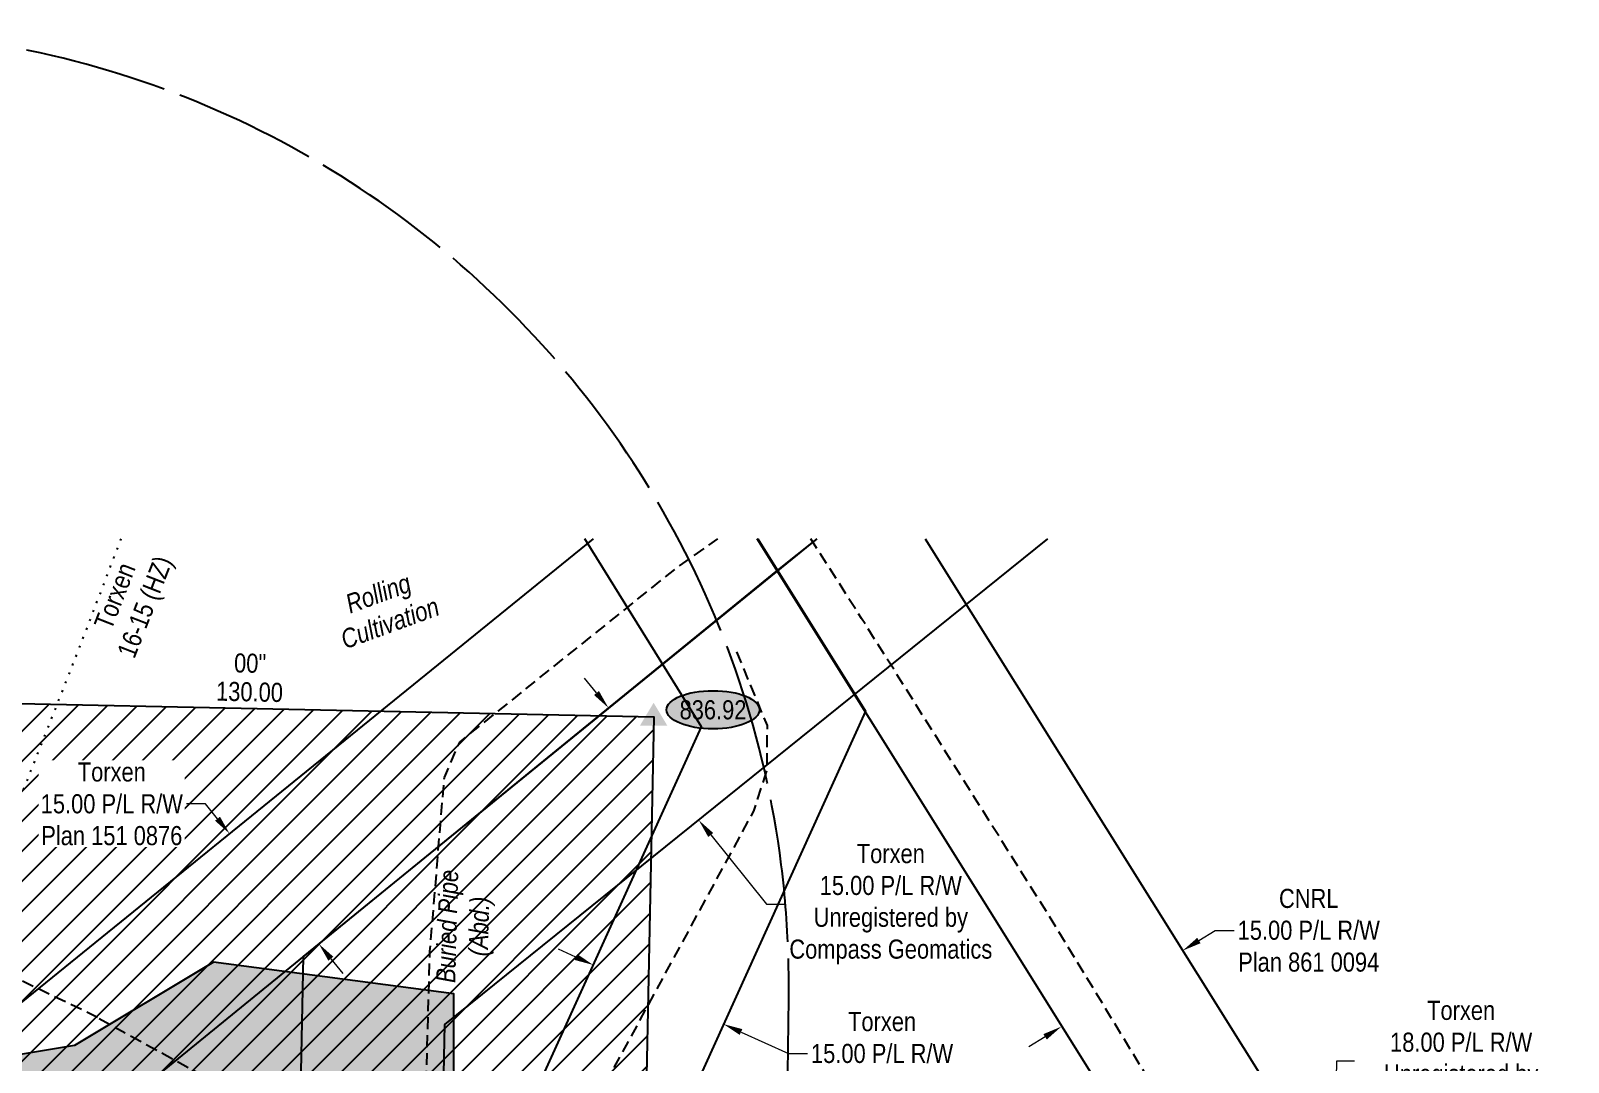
# Model space of a CAD drawing. Extents: x 396534 to 402867, y 5681657 to 5687495.
# Drawn here: x 401006 to 401811, y 5685090 to 5685630 of the extents above; entities that cross this region are included whole.
import ezdxf
from ezdxf.enums import TextEntityAlignment as Align

# ---------------------------------------------------------------- set-up
doc = ezdxf.new("R2010")
doc.units = 0
doc.header["$LTSCALE"] = 5
doc.header["$PDSIZE"] = 0.5
for name, pattern in [('foc-BUFFER', [16.75, 15, -1.75]), ('foc-DOT', [1, 0.2, -0.8]), ('UG_PIPE', [1.875, 1.25, -0.625])]:
    doc.linetypes.add(name, pattern=pattern)
doc.layers.get('Defpoints').update_dxf_attribs({"color": 9})
for name, color, linetype in [('ABADATA-DRILL', 8, 'foc-DOT'), ('AS-PIPE-UG', 44, 'UG_PIPE'), ('AS-ROADS', 254, 'Continuous'), ('AUX-BUFFER', 7, 'foc-BUFFER'), ('C-RW', 13, 'Continuous'), ('F-RW', 190, 'Continuous'), ('L-BD1', 253, 'Continuous'), ('L-MON', 1, 'Continuous'), ('P-ELEVATION', 7, 'Continuous'), ('P-PROPOSED', 10, 'Continuous'), ('P-PROPOSED-EXISTING-H', 59, 'Continuous')]:
    doc.layers.add(name, color=color, linetype=linetype)
for name, color, linetype, lineweight in [('AS-GENERAL', 48, 'Continuous', 18), ('C-RW-T', 13, 'Continuous', 9), ('F-RW-T', 190, 'Continuous', 9)]:
    doc.layers.add(name, color=color, linetype=linetype, lineweight=lineweight)
doc.styles.add('80', font='ARIALN.TTF', dxfattribs={"height": 10})
doc.styles.add('80CG', font='ARIALN.TTF', dxfattribs={"height": 10})
doc.styles.add('80L', font='ARIALN.TTF', dxfattribs={"height": 10})
doc.styles.add('80LS', font='ARIALNI.TTF', dxfattribs={"height": 10})
doc.dimstyles.new('Compass 5 000', dxfattribs={"dimscale": 5, "dimtxt": 9, "dimasz": 2, "dimexe": 0.2, "dimexo": 0.0625, "dimgap": 0.5, "dimtad": 0, "dimtih": 1, "dimtoh": 1, "dimzin": 0, "dimdsep": 46, "dimtxsty": '80CG', "dimcen": 0.1, "dimse1": 1, "dimse2": 1, "dimclrd": 256, "dimclrt": 256, "dimaunit": 1, "dimadec": 4, "dimazin": 0, "dimtfac": 0.06, "dimtofl": 0, "dimtmove": 0, "dimatfit": 1, "dimfxl": 0.2, "dimtolj": 1, "dimtzin": 0, "dimlwd": -1, "dimarcsym": 0})

# ---------------------------------------------------------------- blocks, each defined once
blk = doc.blocks.new('*D469')
at = {"layer": 'C-RW-T', "transparency": 16777216}
for p, q in [((401689.41, 5685053.81), (401690.15, 5685090.48)), ((401690.15, 5685090.48), (401700.15, 5685090.48)), ((401687.21, 5684943.87), (401687.01, 5684933.87))]:
    blk.add_line(p, q, dxfattribs=at)
for points in [[(401687.75, 5685053.85), (401691.08, 5685053.78), (401689.21, 5685043.81)], [(401685.55, 5684943.9), (401688.88, 5684943.84), (401687.41, 5684953.87)]]:
    blk.add_solid(points, dxfattribs=at)
at = {"layer": 'Defpoints', "color": 0, "transparency": 16777216}
for p in [(401474.95, 5685048.1), (401689.21, 5685043.81), (401473.15, 5684958.16)]:
    blk.add_point(p, dxfattribs=at)
at = {"layer": 'C-RW-T', "transparency": 16777216, "insert": (401755.32, 5685090.48), "char_height": 10, "attachment_point": 5, "style": '80CG', "bg_fill": 3, "box_fill_scale": 1.1, "bg_fill_color": 256, "bg_fill_true_color": 13158600, "bg_fill_transparency": 0}
blk.add_mtext('\\A1;Torxen\\P18.00 P/L R/W\\PUnregistered by\\PCompass Geomatics ', dxfattribs=at)
blk = doc.blocks.new('*D470')
at = {"layer": 'Defpoints', "color": 0, "transparency": 16777216}
for p in [(401586.56, 5685184.82), (401522.95, 5685145.01), (401609.44, 5685148.27)]:
    blk.add_point(p, dxfattribs=at)
at = {"layer": 'F-RW-T', "transparency": 16777216}
for p, q in [((401617.92, 5685153.57), (401626.4, 5685158.88)), ((401626.4, 5685158.88), (401636.4, 5685158.88)), ((401537.36, 5685103.15), (401528.88, 5685097.84))]:
    blk.add_line(p, q, dxfattribs=at)
for points in [[(401617.04, 5685154.98), (401618.81, 5685152.16), (401609.44, 5685148.27)], [(401536.47, 5685104.56), (401538.24, 5685101.73), (401545.83, 5685108.45)]]:
    blk.add_solid(points, dxfattribs=at)
at = {"layer": 'F-RW-T', "transparency": 16777216, "insert": (401675.48, 5685158.88), "char_height": 10, "attachment_point": 5, "style": '80CG', "bg_fill": 3, "box_fill_scale": 1.1, "bg_fill_color": 256, "bg_fill_true_color": 13158600, "bg_fill_transparency": 0}
blk.add_mtext('\\A1;CNRL\\P15.00 P/L R/W\\PPlan 861 0094', dxfattribs=at)
blk = doc.blocks.new('STRIA')
blk.add_hatch(color=255).paths.add_polyline_path([(-0.04, 1.52), (-1.47, -0.87), (1.39, -0.87)])
blk = doc.blocks.new('STRIAA')
blk.add_blockref('STRIA', (0, 0))
blk = doc.blocks.new('STRIB')
at = {"color": 1}
blk.add_solid([(-1.12, -0.67), (-0.04, 1.13), (1.04, -0.67)], dxfattribs=at)
blk = doc.blocks.new('STRIBB')
blk.add_blockref('STRIB', (0, 0))
blk = doc.blocks.new('STRICC')
for name in ['STRIAA', 'STRIBB']:
    blk.add_blockref(name, (0, 0))
blk = doc.blocks.new('fdspike')
blk.add_blockref('STRICC', (0, 0))
blk = doc.blocks.new('*D474')
at = {"layer": 'C-RW-T', "transparency": 16777216}
for p, q in [((401097.5, 5685225.1), (401087.5, 5685225.1)), ((401103.79, 5685217.33), (401097.5, 5685225.1)), ((401163.16, 5685144.03), (401169.46, 5685136.26))]:
    blk.add_line(p, q, dxfattribs=at)
for points in [[(401105.09, 5685218.38), (401102.5, 5685216.28), (401110.08, 5685209.56)], [(401164.46, 5685145.08), (401161.87, 5685142.98), (401156.87, 5685151.8)]]:
    blk.add_solid(points, dxfattribs=at)
at = {"layer": 'Defpoints', "color": 0, "transparency": 16777216}
for p in [(401110.08, 5685209.56), (401089.96, 5685193.26), (401136.75, 5685135.5)]:
    blk.add_point(p, dxfattribs=at)
at = {"layer": 'C-RW-T', "transparency": 16777216, "insert": (401048.41, 5685225.1), "char_height": 10, "attachment_point": 5, "style": '80CG', "bg_fill": 3, "box_fill_scale": 1.1, "bg_fill_color": 256, "bg_fill_true_color": 13158600, "bg_fill_transparency": 0}
blk.add_mtext('\\A1;Torxen\\P15.00 P/L R/W\\PPlan 151 0876', dxfattribs=at)
blk = doc.blocks.new('*D476')
at = {"layer": 'C-RW-T', "transparency": 16777216}
for p, q in [((401291.57, 5685144.89), (401282.46, 5685149.03)), ((401378.04, 5685105.64), (401402.87, 5685094.37)), ((401402.87, 5685094.37), (401412.87, 5685094.37))]:
    blk.add_line(p, q, dxfattribs=at)
for points in [[(401292.25, 5685146.41), (401290.88, 5685143.38), (401300.67, 5685140.76)], [(401378.73, 5685107.16), (401377.35, 5685104.12), (401368.94, 5685109.77)]]:
    blk.add_solid(points, dxfattribs=at)
at = {"layer": 'Defpoints', "color": 0, "transparency": 16777216}
for p in [(401295.28, 5685128.88), (401368.94, 5685109.77), (401363.54, 5685097.89)]:
    blk.add_point(p, dxfattribs=at)
at = {"layer": 'C-RW-T', "transparency": 16777216, "insert": (401451.95, 5685094.37), "char_height": 10, "attachment_point": 5, "style": '80CG', "bg_fill": 3, "box_fill_scale": 1.1, "bg_fill_color": 256, "bg_fill_true_color": 13158600, "bg_fill_transparency": 0}
blk.add_mtext('\\A1;Torxen\\P15.00 P/L R/W\\PPlan 191 1134', dxfattribs=at)
blk = doc.blocks.new('we')
at = {"layer": 'P-ELEVATION'}
h = blk.add_hatch(color=111, dxfattribs=at)
h.dxf.hatch_style = 1
edge = h.paths.add_edge_path()
edge.add_ellipse((0, 0), major_axis=(-24.38, 0), ratio=0.410256, start_angle=0, end_angle=360)
at = {"layer": 'P-ELEVATION', "color": 7, "flags": 128}
blk.add_lwpolyline([(0, 0, 12.5, 0, 0), (-12.42, -6.43, 0, 0, 0)], format="xyseb", dxfattribs=at)
at = {"layer": 'P-ELEVATION', "color": 7}
blk.add_ellipse((0, 0), major_axis=(-24.38, 0), ratio=0.410256, dxfattribs=at)
at = {"layer": 'P-ELEVATION', "style": '80'}
blk.add_attdef('ELEVATION', text='', height=10, dxfattribs=at).set_placement((0, 0), align=Align.MIDDLE_CENTER)
blk = doc.blocks.new('*D528')
at = {"layer": 'C-RW-T', "transparency": 16777216}
for p, q in [((401302.32, 5685283.18), (401296.05, 5685290.97)), ((401362.16, 5685208.83), (401391.35, 5685172.57)), ((401391.35, 5685172.57), (401401.35, 5685172.57))]:
    blk.add_line(p, q, dxfattribs=at)
for points in [[(401303.62, 5685284.22), (401301.02, 5685282.13), (401308.59, 5685275.39)], [(401363.46, 5685209.88), (401360.86, 5685207.79), (401355.89, 5685216.62)]]:
    blk.add_solid(points, dxfattribs=at)
at = {"layer": 'Defpoints', "color": 0, "transparency": 16777216}
for p in [(401344.4, 5685304.21), (401391.7, 5685245.45), (401355.89, 5685216.62)]:
    blk.add_point(p, dxfattribs=at)
at = {"layer": 'C-RW-T', "transparency": 16777216, "insert": (401456.53, 5685172.57), "char_height": 10, "attachment_point": 5, "style": '80CG'}
blk.add_mtext('\\A1;Torxen\\P15.00 P/L R/W\\PUnregistered by \\PCompass Geomatics', dxfattribs=at)

msp = doc.modelspace()

# ---------------------------------------------------------------- hatches: boundary and pattern name
at = {"layer": 'AS-ROADS'}
h = msp.add_hatch(color=256, dxfattribs=at)
h.dxf.hatch_style = 1
h.paths.add_polyline_path([(401227.706, 5685044.926), (401227.522, 5685125.6), (401101.644, 5685142.202), (401028.904, 5685098.617), (400910.336, 5685078.789), (400648.62, 5685008.256), (400593.58, 5684976.737), (400565.343, 5684944.708), (400542.796, 5684888.244), (400536.282, 5684812.871), (400598.106, 5684649.115), (400594.504, 5684573.966), (400638.008, 5684545.714), (400889.443, 5684533.035), (401069.666, 5684519.826), (401140.613, 5684597.542), (401149.815, 5684722.954), (401155.905, 5684875.22), (401215.406, 5684873.831), (401240.761, 5684909.132), (401240.741, 5684931.324), (401222.006, 5684939.852), (401223.964, 5685046.635)])
at = {"layer": 'P-PROPOSED-EXISTING-H'}
h = msp.add_hatch(dxfattribs=at)
h.set_pattern_fill('ANSI31', color=256, scale=3.5)
h.set_pattern_definition([(45, (-868.972, 1902.179), (-7.857724106, 7.857724106), [])])
h.paths.add_polyline_path([(400783.131, 5685282.127), (400770.217, 5684657.502), (400843.622, 5684580.997), (401318.146, 5684571.147), (401332.466, 5685270.467)])

# ---------------------------------------------------------------- linework, layer by layer
at = {"layer": 'ABADATA-DRILL', "flags": 128}
msp.add_lwpolyline([(400969.365, 5685148.706), (400977.992, 5685171.06), (400988.1, 5685196.716), (400998.684, 5685223.712), (401009.845, 5685252.048), (401021.634, 5685281.822), (401033.853, 5685313.087), (401046.4, 5685345.796), (401053.263, 5685363.88)], dxfattribs=at)
at = {"layer": 'AS-PIPE-UG', "flags": 128}
for points in [[(401040.996, 5685113.322), (401001.031, 5685132.502), (400926.771, 5685179.347), (400908.366, 5685192.307), (400874.561, 5685229.422), (400850.961, 5685280.432), (400840.686, 5685363.322)], [(401207.356, 5684947.892), (401212.531, 5685057.332), (401215.081, 5685147.972), (401222.636, 5685238.842), (401230.686, 5685257.517), (401344.871, 5685349.102), (401365.93, 5685363.88)]]:
    msp.add_lwpolyline(points, dxfattribs=at)
at = {"layer": 'AS-PIPE-UG', "color": 44, "linetype": 'UG_PIPE', "flags": 128}
for points in [[(401854.766, 5684659.143), (401847.851, 5684670.352), (401764.611, 5684803.967), (401692.106, 5684917.657), (401610.116, 5685050.482), (401539.476, 5685166.452), (401441.201, 5685322.262), (401414.578, 5685363.88)], [(401237.521, 5684925.152), (401295.571, 5685057.462), (401384.731, 5685221.267), (401391.711, 5685242.977), (401391.856, 5685266.217), (401375.231, 5685306.237)], [(401041.783, 5685112.701), (401149.151, 5685053.814), (401180.885, 5685038.442), (401203.126, 5685022.485), (401218.024, 5684980.124), (401217.914, 5684955.165)]]:
    msp.add_lwpolyline(points, dxfattribs=at)
at = {"layer": 'AS-ROADS', "flags": 128}
msp.add_lwpolyline([(401227.706, 5685044.926), (401227.522, 5685125.6), (401101.644, 5685142.202), (401028.904, 5685098.617), (400910.336, 5685078.789), (400648.62, 5685008.256), (400593.58, 5684976.737), (400565.343, 5684944.708), (400542.796, 5684888.244), (400536.282, 5684812.871), (400598.106, 5684649.115), (400594.504, 5684573.966), (400638.008, 5684545.714), (400889.443, 5684533.035), (401069.666, 5684519.826), (401140.613, 5684597.542), (401149.815, 5684722.954), (401155.905, 5684875.22), (401215.406, 5684873.831), (401240.761, 5684909.132), (401240.741, 5684931.324), (401222.006, 5684939.852), (401223.964, 5685046.635)], close=True, dxfattribs=at)
at = {"layer": 'C-RW'}
for points in [[(401300.597, 5685363.88), (400902.791, 5685041.64)], [(401417.848, 5685363.88), (401397.111, 5685347.412), (400910.431, 5684951.309)]]:
    msp.add_lwpolyline(points, dxfattribs=at)
at = {"layer": 'C-RW', "flags": 128}
for points in [[(401417.848, 5685363.88), (401148.695, 5685145.23), (401144.999, 5684964.723), (401219.954, 5684963.25), (401222.951, 5685109.615), (401538.831, 5685363.88)], [(401220.1, 5684963.247), (401357.297, 5685265.517), (401296.14, 5685363.88)], [(401386.82, 5685363.88), (401443.311, 5685273.632), (401301.736, 5684961.717)]]:
    msp.add_lwpolyline(points, dxfattribs=at)
at = {"layer": 'F-RW', "flags": 128}
for points in [[(401854.766, 5684615.377), (401386.556, 5685363.88)], [(401474.461, 5685363.88), (401854.766, 5684756.432)]]:
    msp.add_lwpolyline(points, dxfattribs=at)
at = {"layer": 'P-PROPOSED', "flags": 128}
msp.add_lwpolyline([(400783.131, 5685282.127), (400770.217, 5684657.502), (400843.622, 5684580.997), (401318.146, 5684571.147), (401318.146, 5684571.147), (401332.466, 5685270.467), (401332.466, 5685270.467), (400783.131, 5685282.127)], dxfattribs=at)

# ---------------------------------------------------------------- block references
at = {"layer": 'L-BD1', "xscale": 0.99959203, "yscale": 0.99959203, "zscale": 0.99959203}
msp.add_blockref('we', (401363.374, 5685274.39), dxfattribs=at).add_auto_attribs({'ELEVATION': '836.92'})
at = {"layer": 'L-MON', "xscale": 4.997960149999977, "yscale": 4.997960149999977, "zscale": 4.997960149999977}
msp.add_blockref('fdspike', (401332.466, 5685270.467), dxfattribs=at)

# ---------------------------------------------------------------- texts
at = {"layer": 'ABADATA-DRILL', "insert": (401035.14, 5685309.815), "char_height": 10, "attachment_point": 1, "rotation": 68.654269, "style": '80L'}
msp.add_mtext_dynamic_manual_height_columns('\\pi10.09681;Torxen\\P\\pi0.64933;16-15 (HZ)', width=54.75705, gutter_width=50, heights=[0], dxfattribs=at)
at = {"layer": 'AS-GENERAL', "color": 44, "insert": (401218.066, 5685123.365), "char_height": 9.98775, "attachment_point": 1, "rotation": 88.388507, "style": '80L'}
msp.add_mtext_dynamic_manual_height_columns('\\pi8.22273;{\\fArial Narrow|b0|i1|c0|p34;Buried Pipe\\P\\pi22.64569;(Abd.)}', width=74.81859, gutter_width=50, heights=[0], dxfattribs=at)
at = {"layer": 'L-BD1', "style": '80L'}
for s, p in [('00"', (401120.882, 5685298.791)), ('130.00', (401120.564, 5685283.801))]:
    msp.add_text(s, height=9.9959, rotation=358.7877, dxfattribs=at).set_placement(p, align=Align.MIDDLE)

# ---------------------------------------------------------------- next in the draw order: texts
at = {"layer": 'AS-GENERAL', "insert": (401161.019, 5685330.886), "char_height": 9.99569, "attachment_point": 1, "rotation": 20, "style": '80LS', "bg_fill": 2}
msp.add_mtext_dynamic_manual_height_columns('\\pi9.36383;Rolling\\P\\pi0.58863;Cultivation', width=53.28303, gutter_width=50, heights=[0], dxfattribs=at)

# ---------------------------------------------------------------- next in the draw order: dimensions: what is measured, and where the dimension line sits
at = {"layer": 'C-RW-T'}
dim = msp.add_linear_dim(base=(401689.213, 5685043.814), p1=(401473.154, 5684958.156), p2=(401474.953, 5685048.101), angle=88.853758, text='Torxen\\P18.00 P/L R/W\\PUnregistered by\\PCompass Geomatics ', dimstyle='Compass 5 000', override={"dimtfill": 1}, dxfattribs=at)
dim.commit()
dim.dimension.update_dxf_attribs({"geometry": '*D469', "text_midpoint": (401755.317, 5685090.476), "dimtype": 161})

# ---------------------------------------------------------------- next in the draw order: linework, layer by layer
at = {"layer": 'AUX-BUFFER', "color": 251, "linetype": 'foc-BUFFER', "flags": 128}
msp.add_lwpolyline([(400402.493, 5685062.152, 1), (401401.989, 5685048.282), (401403.029, 5685123.222, 1), (400403.533, 5685137.092)], format="xyb", close=True, dxfattribs=at)

# ---------------------------------------------------------------- next in the draw order: dimensions: what is measured, and where the dimension line sits
at = {"layer": 'F-RW-T'}
dim = msp.add_linear_dim(base=(401609.444, 5685148.266), p1=(401522.953, 5685145.008), p2=(401586.564, 5685184.822), angle=32.042412, text='CNRL\\P15.00 P/L R/W\\PPlan 861 0094', dimstyle='Compass 5 000', override={"dimtfill": 1}, dxfattribs=at)
dim.commit()
dim.dimension.update_dxf_attribs({"geometry": '*D470', "text_midpoint": (401675.482, 5685158.878), "dimtype": 161})

# ---------------------------------------------------------------- next in the draw order: dimensions: what is measured, and where the dimension line sits
at = {"layer": 'C-RW-T'}
dim = msp.add_aligned_dim(p1=(401136.746, 5685135.505), p2=(401089.963, 5685193.258), distance=-25.895, text='Torxen\\P15.00 P/L R/W\\PPlan 151 0876', dimstyle='Compass 5 000', override={"dimtfill": 1}, dxfattribs=at)
dim.commit()
dim.dimension.update_dxf_attribs({"geometry": '*D474', "text_midpoint": (401048.413, 5685225.098)})
dim = msp.add_linear_dim(base=(401368.938, 5685109.775), p1=(401295.278, 5685128.878), p2=(401363.544, 5685097.892), angle=335.587192, text='Torxen\\P15.00 P/L R/W\\PPlan 191 1134', dimstyle='Compass 5 000', override={"dimtfill": 1}, dxfattribs=at)
dim.commit()
dim.dimension.update_dxf_attribs({"geometry": '*D476', "text_midpoint": (401451.952, 5685094.374), "dimtype": 161})

# ---------------------------------------------------------------- next in the draw order: dimensions: what is measured, and where the dimension line sits
dim = msp.add_linear_dim(base=(401355.89, 5685216.623), p1=(401344.396, 5685304.21), p2=(401391.698, 5685245.446), angle=308.832021, text='Torxen\\P15.00 P/L R/W\\PUnregistered by \\PCompass Geomatics', dimstyle='Compass 5 000', dxfattribs=at)
dim.commit()
dim.dimension.update_dxf_attribs({"geometry": '*D528', "text_midpoint": (401456.525, 5685172.565), "dimtype": 161})

doc.saveas('drawing.dxf')
